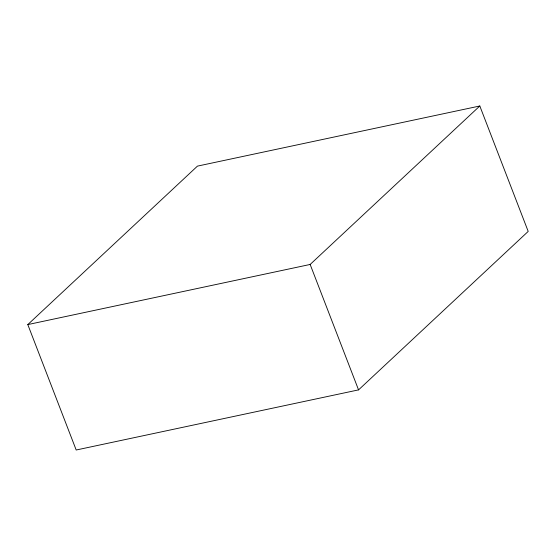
<?xml version="1.0" encoding="UTF-8"?>
<svg xmlns="http://www.w3.org/2000/svg" width="556" height="556" viewBox="0 0 556 556"><rect width="100%" height="100%" fill="white"/><g stroke="black" fill="none" stroke-linecap="round" stroke-linejoin="round"><path stroke-width="0.83" d="M27.8 324.586L197.45 166.119L479.807 105.994L528.2 231.414L358.55 389.881L76.193 450.006L27.8 324.586L310.151 264.461L479.807 105.994M310.151 264.461L358.55 389.881"/></g></svg>
